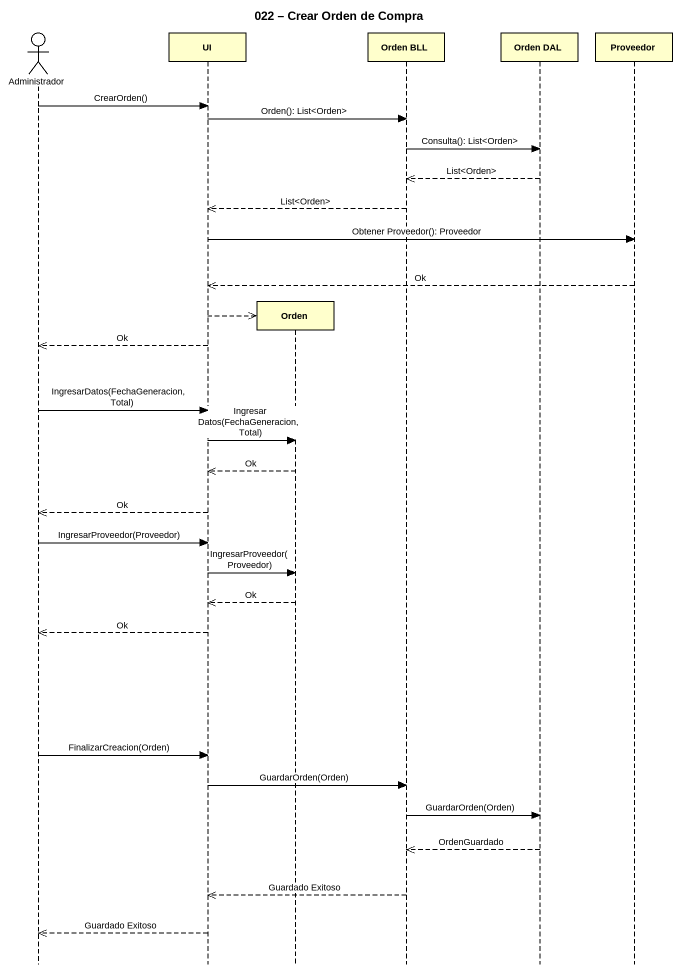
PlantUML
@startuml
title 022 – Crear Orden de Compra
hide footbox
actor Administrador
participant UI
participant Orden
participant "Orden BLL" as Orden_BLL
participant "Orden DAL" as Orden_DAL
participant Proveedor

Administrador -> UI : CrearOrden()
UI -> Orden_BLL : Orden(): List<Orden>
Orden_BLL -> Orden_DAL : Consulta(): List<Orden>
Orden_DAL -->> Orden_BLL : List<Orden>
Orden_BLL -->> UI : List<Orden>
UI -> Proveedor : Obtener Proveedor(): Proveedor
Proveedor -->> UI : Ok
UI -->> Orden **
UI -->> Administrador : Ok
Administrador -> UI : IngresarDatos(FechaGeneracion,Total)
UI -> Orden : Ingresar Datos(FechaGeneracion,Total)
Orden -->> UI : Ok
UI -->> Administrador : Ok
Administrador -> UI : IngresarProveedor(Proveedor)
UI -> Orden : IngresarProveedor(Proveedor)
Orden -->> UI : Ok
UI -->> Administrador : Ok
Administrador -> UI : FinalizarCreacion(Orden)
UI -> Orden_BLL : GuardarOrden(Orden)
Orden_BLL -> Orden_DAL : GuardarOrden(Orden)
Orden_DAL -->> Orden_BLL : OrdenGuardado
Orden_BLL -->> UI : Guardado Exitoso
UI -->> Administrador : Guardado Exitoso
@enduml
